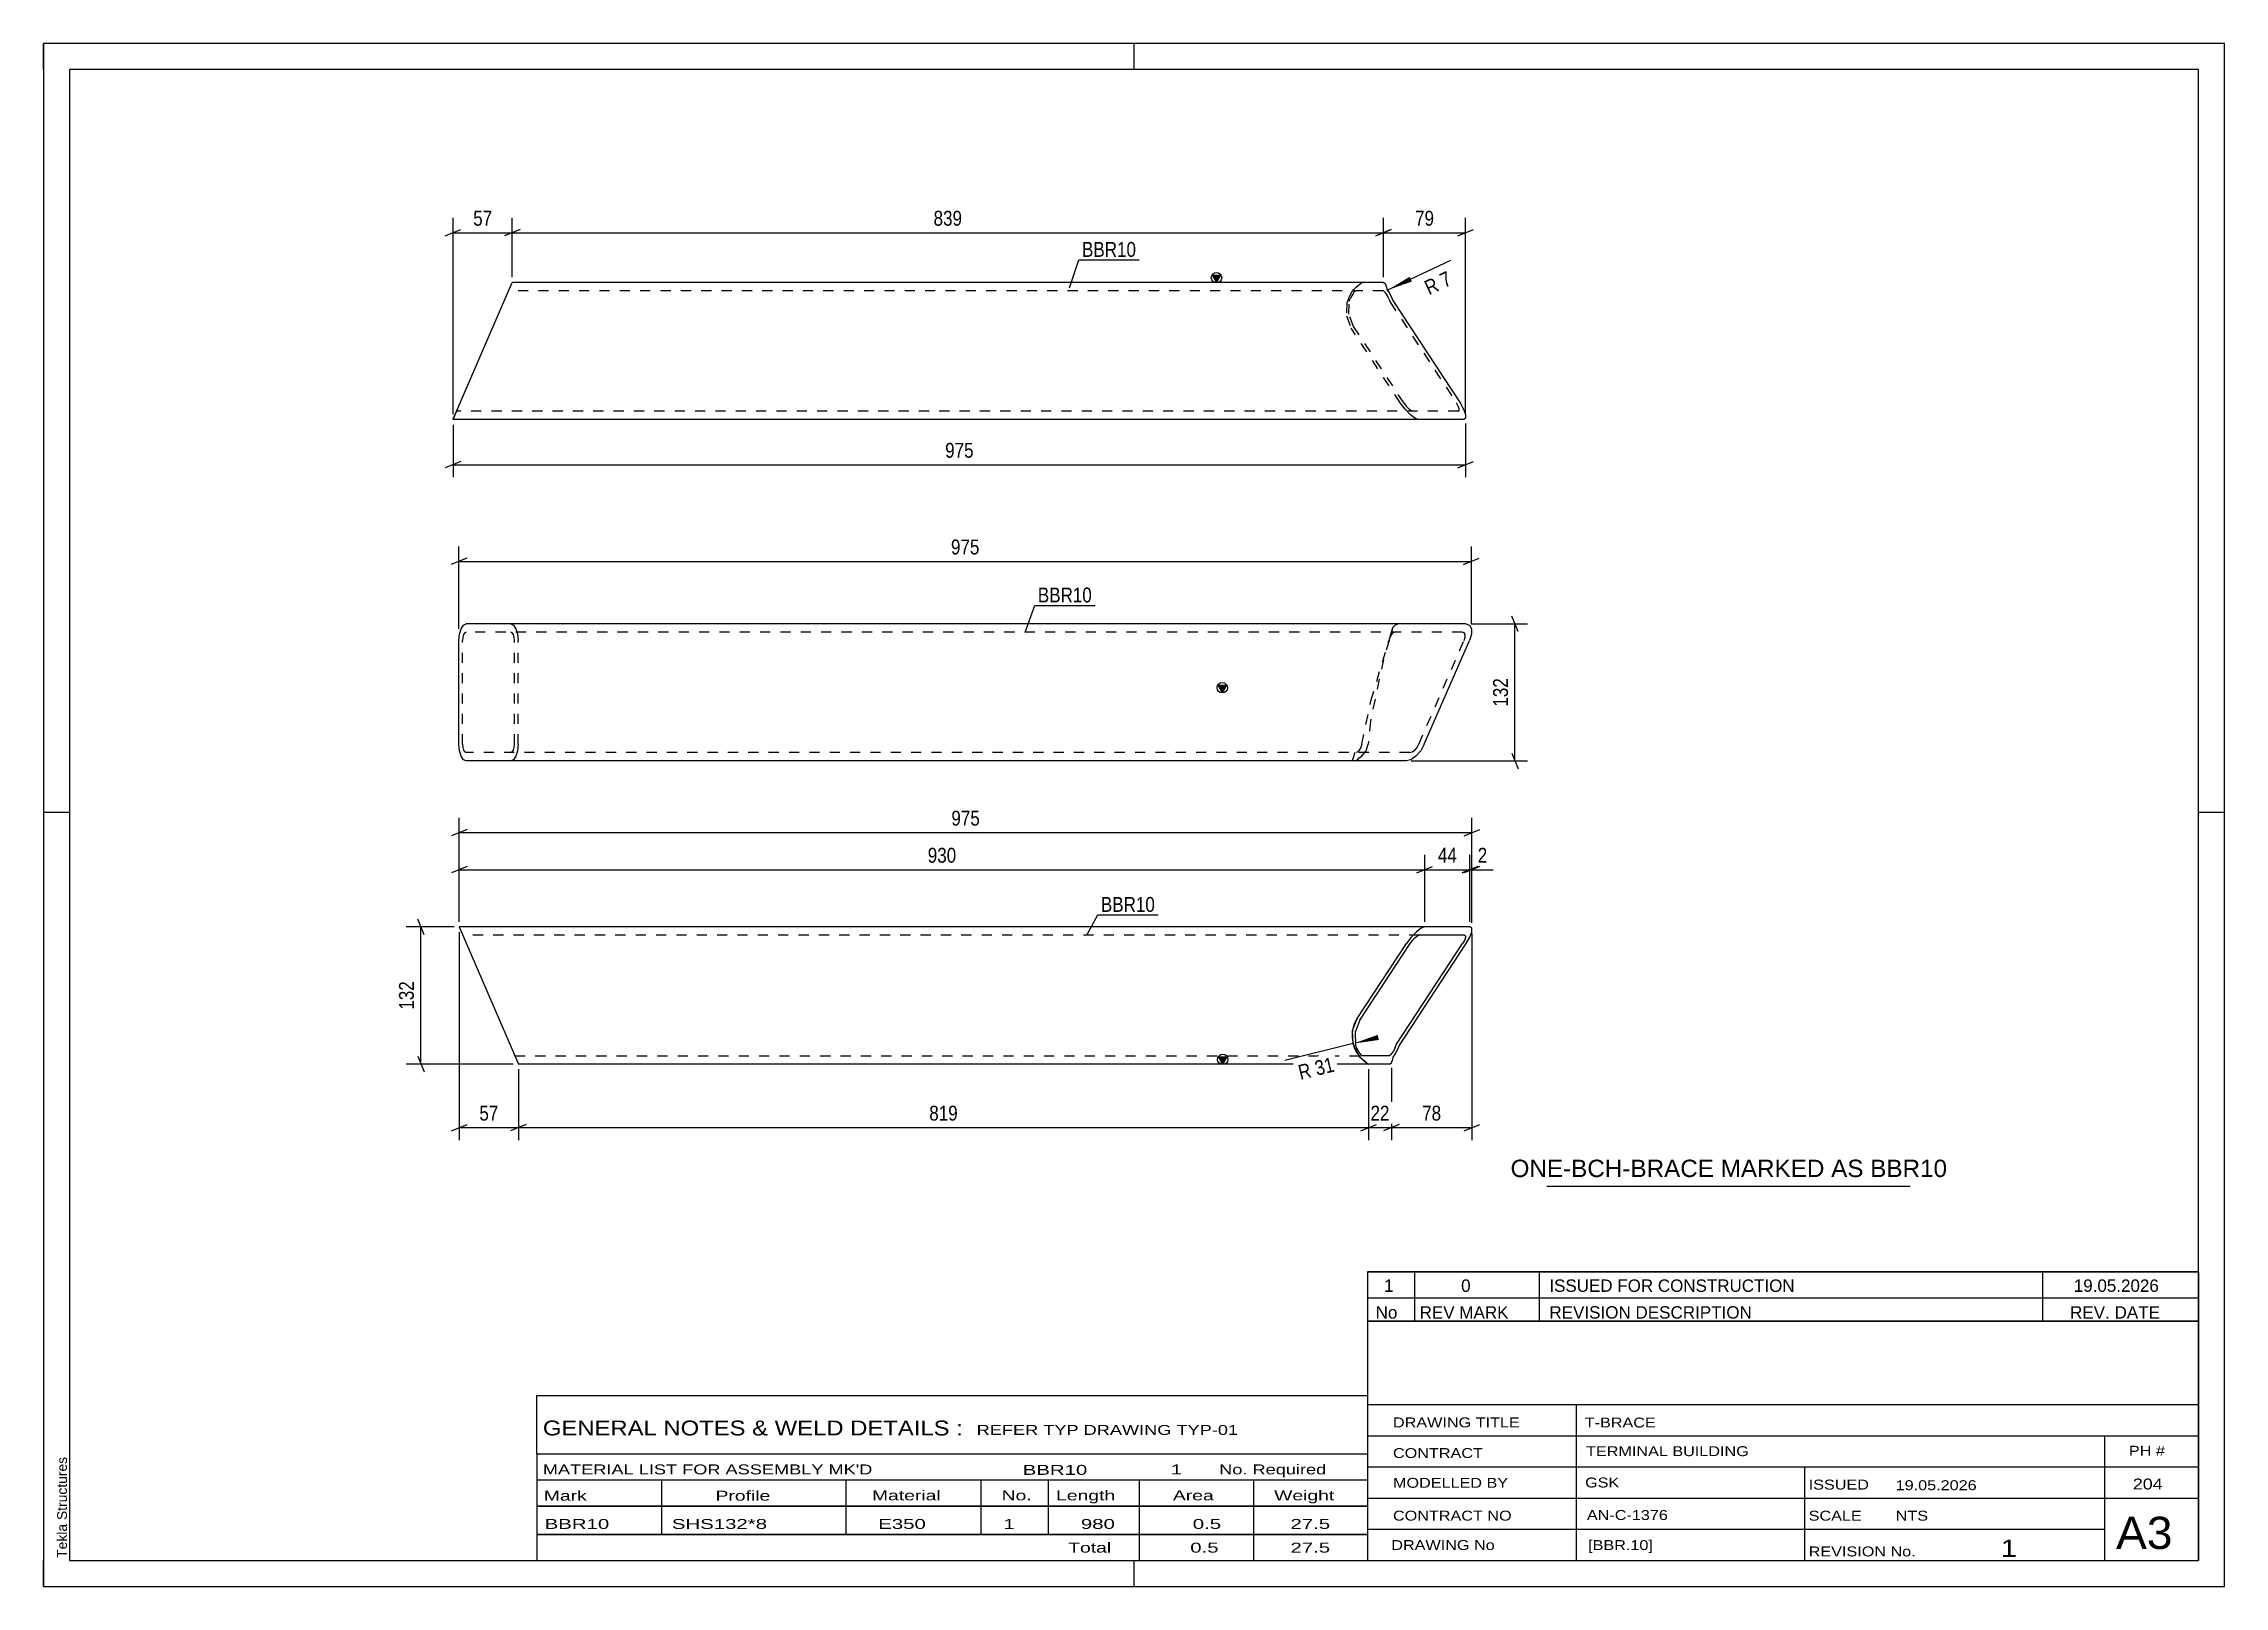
# Model space of a CAD drawing. Header units: millimetres. Extents: x 0 to 420, y 0 to 297.
import ezdxf

# ---------------------------------------------------------------- set-up
doc = ezdxf.new("R2010")
doc.units = ezdxf.units.MM
doc.linetypes.add('DXK_LINE_DOT2', pattern=[3.9198, 1.9599, -1.9599])
doc.styles.add('Arial', font='ARIAL.TTF', dxfattribs={"height": 0.2})
doc.styles.add('Arial Narrow', font='ARIALN.TTF', dxfattribs={"height": 0.2})

# ---------------------------------------------------------------- blocks, each defined once
blk = doc.blocks.new('Unknown-491737406-1161')
at = {"color": 5, "linetype": 'Continuous'}
for p, q in [((420, 297), (0, 297)), ((0, 297), (0, 0)), ((0, 292), (0, 297)), ((210, 292), (210, 297)), ((420, 0), (420, 297)), ((415, 292), (5, 292)), ((5, 292), (5, 5)), ((415, 5), (415, 292)), ((5, 149), (0, 149)), ((420, 149), (415, 149)), ((0, 0), (0, 5)), ((5, 5), (415, 5)), ((210, 0), (210, 5)), ((0, 0), (420, 0))]:
    blk.add_line(p, q, dxfattribs=at)
at = {"color": 174, "linetype": 'Continuous', "style": 'Arial'}
blk.add_text('Tekla Structures', height=1.9102, rotation=90, dxfattribs=at).set_placement((4.5, 5.5))
blk = doc.blocks.new('Unknown-491737406-3834')
at = {"color": 7, "linetype": 'Continuous'}
for p, q in [((255, 51.05), (255, 5)), ((255, 51.05), (415, 51.05)), ((415, 51), (415, 5)), ((255, 35), (415, 35)), ((295.14, 35), (295.14, 5)), ((255, 29), (415, 29)), ((397, 5.05), (397, 28.9)), ((255, 23), (415, 23)), ((339.14, 23), (339.14, 5)), ((255, 17), (415, 17)), ((255, 11), (397, 11)), ((255, 5), (415, 5))]:
    blk.add_line(p, q, dxfattribs=at)
at = {"color": 7, "style": 'Arial Narrow'}
for s, height, width, p in [('DRAWING TITLE', 1.9089, 1.425378, (259.88, 30.61)), ('T-BRACE', 1.909, 1.425378, (296.81, 30.59)), ('CONTRACT', 1.909, 1.425378, (259.88, 24.71)), ('TERMINAL BUILDING', 1.9089, 1.425378, (297.06, 25.07)), ('MODELLED BY', 1.9089, 1.425378, (259.88, 18.98)), ('GSK', 1.909, 1.425378, (296.88, 19.04)), ('ISSUED', 1.909, 1.425378, (339.94, 18.64)), ('19.05.2026', 1.909, 1.425378, (356.69, 18.52)), ('CONTRACT NO', 1.9089, 1.425378, (259.88, 12.66)), ('AN-C-1376', 1.909, 1.425378, (297.23, 12.78)), ('SCALE', 1.909, 1.425378, (339.94, 12.65)), ('A3', 6.204, 1.25, (399.14, 7.2)), ('DRAWING No', 1.909, 1.425378, (259.56, 7)), ('[BBR.10]', 1.909, 1.425378, (297.46, 6.99)), ('1', 3.34, 1.5, (376.91, 5.68)), ('REVISION No.', 1.9089, 1.425378, (339.94, 5.77))]:
    blk.add_text(s, height=height, dxfattribs=dict(at, width=width)).set_placement(p)
at = {"color": 7, "linetype": 'Continuous', "style": 'Arial Narrow'}
for s, height, width, p in [('PH #', 1.909, 1.43, (401.6, 25.15)), ('204', 2.1, 1.43, (402.37, 18.65)), ('NTS', 1.909, 1.425378, (356.7, 12.65))]:
    blk.add_text(s, height=height, dxfattribs=dict(at, width=width)).set_placement(p)
blk = doc.blocks.new('Unknown-491737406-3835')
at = {"color": 7, "linetype": 'Continuous'}
for p, q in [((95, 36.75), (255, 36.75)), ((95, 25.5), (95, 36.75)), ((255, 36.75), (255, 25.5)), ((95, 25.5), (255, 25.5)), ((95, 25.5), (95, 20.5)), ((255, 25.5), (255, 20.5)), ((95, 20.5), (255, 20.5)), ((95, 20.5), (95, 15.5)), ((119, 20.5), (119, 15.5)), ((154.5, 20.5), (154.5, 15.5)), ((180.5, 20.5), (180.5, 15.5)), ((193.5, 20.5), (193.5, 15.5)), ((211, 20.5), (211, 15.5)), ((233, 20.5), (233, 15.5)), ((255, 20.5), (255, 15.5)), ((95, 15.5), (255, 15.5)), ((95, 15.45), (95, 10.05)), ((95, 15.45), (255, 15.45)), ((119, 15.5), (119, 10)), ((154.5, 15.5), (154.5, 10)), ((180.5, 15.5), (180.5, 10)), ((193.5, 15.5), (193.5, 10)), ((211, 15.5), (211, 10)), ((233, 15.5), (233, 10)), ((255, 15.45), (255, 10.05)), ((95, 10.05), (255, 10.05)), ((95, 10), (255, 10)), ((95, 10), (95, 5)), ((211, 10), (211, 5)), ((233, 10), (233, 5)), ((255, 10), (255, 5)), ((95, 5), (255, 5))]:
    blk.add_line(p, q, dxfattribs=at)
at = {"color": 7, "style": 'Arial Narrow'}
for s, height, width, p in [('GENERAL NOTES & WELD DETAILS :', 2.8633, 1.4, (96.15, 29.06)), ('REFER TYP DRAWING TYP-01', 1.9089, 1.6, (179.7, 29.16)), ("MATERIAL LIST FOR ASSEMBLY MK'D", 1.9089, 1.6, (96.15, 21.56)), ('BBR10', 1.909, 1.794707, (188.57, 21.47)), ('1', 1.91, 1.794707, (217.08, 21.56)), ('No. Required', 1.9089, 1.6, (226.41, 21.56)), ('Mark', 1.909, 1.7, (96.34, 16.5)), ('Profile', 1.909, 1.7, (129.41, 16.5)), ('Material', 1.909, 1.7, (159.54, 16.56)), ('No.', 1.909, 1.7, (184.5, 16.56)), ('Length', 1.909, 1.7, (195, 16.56)), ('Area', 1.909, 1.7, (217.5, 16.56)), ('Weight', 1.909, 1.7, (237, 16.56))]:
    blk.add_text(s, height=height, dxfattribs=dict(at, width=width)).set_placement(p)
at = {"color": 7, "linetype": 'Continuous', "style": 'Arial Narrow'}
for s, height, width, p in [('BBR10', 1.909, 1.794707, (96.5, 11.06)), ('SHS132*8', 1.909, 1.794707, (121, 11.06)), ('E350', 1.909, 1.794707, (160.74, 11.06)), ('1', 1.91, 1.794707, (184.86, 11.06)), ('980', 1.909, 1.794707, (199.77, 11.06)), ('0.5', 1.909, 1.794707, (221.32, 11.06)), ('27.5', 1.909, 1.794707, (240.14, 11.06)), ('Total', 1.909, 1.7, (197.33, 6.5)), ('0.5', 1.909, 1.794707, (220.83, 6.5)), ('27.5', 1.909, 1.794707, (240.14, 6.5))]:
    blk.add_text(s, height=height, dxfattribs=dict(at, width=width)).set_placement(p)
blk = doc.blocks.new('Unknown-491737406-3836')
at = {"color": 7, "linetype": 'Continuous'}
for p, q in [((255, 60.55), (415, 60.55)), ((415, 60.55), (255, 60.55)), ((255, 60.55), (255, 55.55)), ((264, 60.55), (264, 55.55)), ((288, 60.55), (288, 55.55)), ((385, 60.55), (385, 55.55)), ((415, 60.55), (415, 55.55)), ((255, 55.55), (415, 55.55)), ((255, 55.55), (255, 51.05)), ((255, 55.55), (415, 55.55)), ((264, 55.55), (264, 51.05)), ((288, 55.55), (288, 51.05)), ((385, 55.55), (385, 51.05)), ((415, 55.55), (415, 51.05)), ((415, 51.05), (255, 51.05))]:
    blk.add_line(p, q, dxfattribs=at)
at = {"color": 7, "linetype": 'Continuous', "style": 'Arial Narrow'}
for s, height, width, p in [('1', 2.39, 1.196471, (258.16, 56.7)), ('0', 2.39, 1.196471, (273, 56.7)), ('ISSUED FOR CONSTRUCTION', 2.3861, 1.196471, (290, 56.7)), ('19.05.2026', 2.386, 1.196471, (391, 56.7)), ('No', 2.386, 1.2, (256.54, 51.55)), ('REV MARK', 2.386, 1.2, (265, 51.55)), ('REVISION DESCRIPTION', 2.3861, 1.2, (290, 51.55)), ('REV. DATE', 2.386, 1.2, (390.28, 51.55))]:
    blk.add_text(s, height=height, dxfattribs=dict(at, width=width)).set_placement(p)
blk = doc.blocks.new('Unknown-491737406-3837')
at = {"color": 7, "linetype": 'Continuous'}
blk.add_line((289.5, 77.05), (359.5, 77.05), dxfattribs=at)
at = {"color": 7, "style": 'Arial'}
blk.add_text('ONE-BCH-BRACE MARKED AS BBR10', height=3.3428, dxfattribs=at).set_placement((282.52, 78.8))
blk = doc.blocks.new('Part-491737406-1532 - 1526')
at = {"linetype": 'Continuous'}
blk.add_hatch(color=2, dxfattribs=at).paths.add_polyline_path([(227.09, 100.56), (226.29, 101.96), (227.89, 101.96)])
at = {"color": 2, "linetype": 'Continuous'}
for p, q in [((80.06, 126.96), (91.45, 100.56)), ((274.7, 126.96), (80.06, 126.96)), ((264.39, 126.02), (263.4, 124.98)), ((265.3, 126.71), (264.39, 126.02)), ((265.99, 126.96), (265.3, 126.71)), ((274.69, 124.98), (275.07, 126.02)), ((275.08, 126.71), (274.7, 126.96)), ((275.07, 126.02), (275.08, 126.71)), ((253.01, 109.35), (262.49, 123.76)), ((253.5, 109.03), (263.19, 123.76)), ((260.55, 104.39), (273.29, 123.76)), ((261.04, 104.07), (273.99, 123.76)), ((263.4, 124.98), (262.49, 123.76)), ((263.19, 123.76), (263.64, 124.37)), ((263.64, 124.37), (264.14, 124.89)), ((264.14, 124.89), (264.59, 125.24)), ((264.59, 125.24), (264.94, 125.36)), ((273.65, 125.36), (264.94, 125.36)), ((273.64, 124.37), (273.29, 123.76)), ((273.83, 124.89), (273.64, 124.37)), ((273.65, 125.36), (273.84, 125.24)), ((273.84, 125.24), (273.83, 124.89)), ((273.99, 123.76), (274.69, 124.98)), ((252.1, 107.02), (253.01, 109.35)), ((252.19, 104.47), (252.1, 107.02)), ((253.5, 109.03), (252.58, 106.7)), ((252.58, 106.7), (252.68, 104.15)), ((227.09, 100.56), (226.29, 101.96)), ((226.29, 101.96), (227.89, 101.96)), ((227.89, 101.96), (227.09, 100.56)), ((252.52, 103.76), (252.19, 104.47)), ((252.52, 103.76), (253.13, 102.53)), ((252.68, 104.15), (252.86, 103.76)), ((253.16, 103.15), (252.86, 103.76)), ((253.13, 102.53), (253.46, 101.97)), ((253.47, 102.63), (253.16, 103.15)), ((253.46, 101.97), (253.99, 101.5)), ((253.74, 102.28), (253.47, 102.63)), ((253.93, 102.16), (253.74, 102.28)), ((259.16, 102.16), (253.93, 102.16)), ((253.99, 101.5), (254.81, 100.8)), ((254.81, 100.8), (255.18, 100.56)), ((259.34, 102.28), (259.16, 102.16)), ((259.22, 100.56), (259.57, 100.8)), ((259.68, 102.63), (259.34, 102.28)), ((259.57, 100.8), (259.86, 101.5)), ((260.02, 103.15), (259.68, 102.63)), ((259.86, 101.5), (259.92, 101.87)), ((259.92, 101.87), (260.34, 102.53)), ((260.31, 103.76), (260.02, 103.15)), ((260.31, 103.76), (260.55, 104.39)), ((260.34, 102.53), (260.92, 103.76)), ((260.92, 103.76), (261.04, 104.07)), ((259.22, 100.56), (91.45, 100.56))]:
    blk.add_line(p, q, dxfattribs=at)
at = {"color": 7, "linetype": 'DXK_LINE_DOT2'}
for p, q in [((264.94, 125.36), (80.75, 125.36)), ((90.76, 102.16), (90.71, 102.28)), ((90.76, 102.16), (253.93, 102.16))]:
    blk.add_line(p, q, dxfattribs=at)
at = {"color": 2, "linetype": 'Continuous'}
blk.add_circle((227.09, 101.46), 1, dxfattribs=at)
blk = doc.blocks.new('Part-491737406-1708 - 1702')
at = {"linetype": 'Continuous'}
blk.add_hatch(color=2, dxfattribs=at).paths.add_polyline_path([(227.01, 172.11), (226.21, 173.51), (227.81, 173.51)])
at = {"color": 2, "linetype": 'Continuous'}
for p, q in [((80.39, 184.37), (80.84, 185.06)), ((80.84, 185.06), (81.37, 185.31)), ((273.91, 185.31), (81.37, 185.31)), ((273.91, 185.31), (274.61, 185.06)), ((274.61, 185.06), (274.99, 184.37)), ((79.99, 182.11), (80.09, 183.33)), ((79.99, 162.11), (79.99, 182.11)), ((80.09, 183.33), (80.39, 184.37)), ((265.91, 162.11), (274.62, 182.11)), ((275, 183.33), (274.62, 182.11)), ((274.99, 184.37), (275, 183.33)), ((227.01, 172.11), (226.21, 173.51)), ((226.21, 173.51), (227.81, 173.51)), ((227.81, 173.51), (227.01, 172.11)), ((80.09, 160.88), (79.99, 162.11)), ((80.39, 159.84), (80.09, 160.88)), ((80.84, 159.15), (80.39, 159.84)), ((264.31, 159.84), (263.32, 159.15)), ((265.22, 160.88), (264.31, 159.84)), ((265.91, 162.11), (265.22, 160.88)), ((81.37, 158.91), (80.84, 159.15)), ((262.41, 158.91), (81.37, 158.91)), ((263.32, 159.15), (262.41, 158.91))]:
    blk.add_line(p, q, dxfattribs=at)
at = {"color": 7, "linetype": 'DXK_LINE_DOT2'}
for p, q in [((89.99, 185.31), (90.52, 185.06)), ((90.52, 185.06), (90.97, 184.37)), ((259.84, 184.62), (260.27, 185.06)), ((260.27, 185.06), (260.84, 185.31)), ((80.73, 182.72), (80.68, 182.11)), ((80.68, 162.11), (80.68, 182.11)), ((80.88, 183.24), (80.73, 182.72)), ((81.1, 183.58), (80.88, 183.24)), ((81.37, 183.71), (81.1, 183.58)), ((273.22, 183.71), (81.37, 183.71)), ((90.25, 183.58), (89.99, 183.71)), ((90.48, 183.24), (90.25, 183.58)), ((90.63, 182.72), (90.48, 183.24)), ((90.68, 182.11), (90.63, 182.72)), ((90.68, 162.11), (90.68, 182.11)), ((90.97, 184.37), (91.27, 183.33)), ((91.27, 183.33), (91.37, 182.11)), ((91.37, 162.11), (91.37, 182.11)), ((255.63, 170.46), (259.08, 182.11)), ((259.14, 182.11), (258.06, 178.46)), ((259.26, 182.72), (259.08, 182.11)), ((259.14, 182.11), (259.49, 183.33)), ((259.84, 184.62), (259.26, 182.72)), ((259.6, 183.24), (259.26, 182.72)), ((259.49, 183.33), (259.78, 184.37)), ((259.94, 183.58), (259.6, 183.24)), ((259.78, 184.37), (259.84, 184.62)), ((260.23, 183.71), (259.94, 183.58)), ((264.86, 162.11), (273.57, 182.11)), ((273.56, 183.58), (273.22, 183.71)), ((273.76, 183.24), (273.56, 183.58)), ((273.57, 182.11), (273.76, 182.72)), ((273.76, 182.72), (273.76, 183.24)), ((258.06, 178.46), (255.53, 166.6)), ((253.85, 162.11), (255.63, 170.46)), ((255.53, 166.6), (255.1, 162.11)), ((80.68, 162.11), (80.73, 161.49)), ((80.73, 161.49), (80.88, 160.97)), ((80.88, 160.97), (81.1, 160.63)), ((81.1, 160.63), (81.37, 160.51)), ((263.11, 160.51), (81.37, 160.51)), ((89.99, 160.51), (90.25, 160.63)), ((90.25, 160.63), (90.48, 160.97)), ((90.48, 160.97), (90.63, 161.49)), ((90.97, 159.84), (90.52, 159.15)), ((90.63, 161.49), (90.68, 162.11)), ((91.27, 160.88), (90.97, 159.84)), ((91.37, 162.11), (91.27, 160.88)), ((252.51, 160.51), (252.02, 158.91)), ((253.08, 160.63), (252.78, 160.51)), ((253.39, 160.97), (253.08, 160.63)), ((253.38, 159.52), (253.91, 159.84)), ((253.66, 161.49), (253.39, 160.97)), ((253.85, 162.11), (253.66, 161.49)), ((253.91, 159.84), (254.73, 160.88)), ((254.73, 160.88), (255.1, 162.11)), ((263.11, 160.51), (263.56, 160.63)), ((263.56, 160.63), (264.06, 160.97)), ((264.06, 160.97), (264.51, 161.49)), ((264.51, 161.49), (264.86, 162.11)), ((90.52, 159.15), (89.99, 158.91)), ((252.44, 158.91), (253.05, 159.15)), ((253.05, 159.15), (253.38, 159.52))]:
    blk.add_line(p, q, dxfattribs=at)
at = {"color": 2, "linetype": 'Continuous'}
blk.add_circle((227.01, 173.01), 1, dxfattribs=at)
blk = doc.blocks.new('Part-491737406-1267 - 1249')
at = {"linetype": 'Continuous'}
blk.add_hatch(color=2, dxfattribs=at).paths.add_polyline_path([(225.89, 251.04), (225.09, 252.44), (226.69, 252.44)])
at = {"color": 2, "linetype": 'Continuous'}
for p, q in [((225.89, 251.04), (225.09, 252.44)), ((225.09, 252.44), (226.69, 252.44)), ((226.69, 252.44), (225.89, 251.04)), ((80.24, 227.84), (90.25, 251.04)), ((258.02, 251.04), (90.25, 251.04)), ((258.02, 251.04), (258.37, 250.8)), ((258.37, 250.8), (258.65, 250.1)), ((258.65, 250.1), (258.71, 249.73)), ((258.71, 249.73), (259.14, 249.07)), ((259.14, 249.07), (259.72, 247.84)), ((259.72, 247.84), (259.84, 247.53)), ((259.84, 247.53), (272.79, 227.84)), ((78.86, 224.64), (80.24, 227.84)), ((272.79, 227.84), (273.49, 226.62)), ((273.5, 224.64), (78.86, 224.64)), ((273.49, 226.62), (273.87, 225.58)), ((273.87, 224.88), (273.5, 224.64)), ((273.87, 225.58), (273.87, 224.88))]:
    blk.add_line(p, q, dxfattribs=at)
at = {"color": 7, "linetype": 'DXK_LINE_DOT2'}
for p, q in [((89.35, 248.97), (89.4, 249.07)), ((89.5, 249.32), (89.56, 249.44)), ((257.96, 249.44), (89.56, 249.44)), ((251.31, 247.84), (250.99, 247.13)), ((251.31, 247.84), (251.92, 249.07)), ((251.47, 247.45), (251.65, 247.84)), ((251.96, 248.45), (251.65, 247.84)), ((251.92, 249.07), (252.26, 249.63)), ((252.27, 248.97), (251.96, 248.45)), ((252.26, 249.63), (252.79, 250.1)), ((252.27, 248.97), (252.34, 249.07)), ((252.34, 249.07), (252.54, 249.32)), ((252.54, 249.32), (252.72, 249.44)), ((252.79, 250.1), (253.61, 250.8)), ((253.61, 250.8), (253.98, 251.04)), ((258.13, 249.32), (257.96, 249.44)), ((258.48, 248.97), (258.13, 249.32)), ((258.82, 248.45), (258.48, 248.97)), ((259.1, 247.84), (258.82, 248.45)), ((259.1, 247.84), (259.35, 247.21)), ((250.99, 247.13), (250.9, 244.58)), ((250.9, 244.58), (251.81, 242.25)), ((251.38, 244.9), (251.47, 247.45)), ((252.29, 242.57), (251.38, 244.9)), ((259.35, 247.21), (272.09, 227.84)), ((261.29, 227.84), (251.81, 242.25)), ((261.98, 227.84), (252.29, 242.57)), ((78.97, 224.88), (80.24, 227.84)), ((262.2, 226.62), (261.29, 227.84)), ((261.98, 227.84), (262.44, 227.23)), ((262.44, 227.23), (262.93, 226.71)), ((272.44, 227.23), (272.09, 227.84)), ((272.63, 226.71), (272.44, 227.23)), ((272.45, 226.24), (79.55, 226.24)), ((263.18, 225.58), (262.2, 226.62)), ((262.93, 226.71), (263.05, 226.62)), ((263.05, 226.62), (263.39, 226.36)), ((264.09, 224.88), (263.18, 225.58)), ((263.39, 226.36), (263.73, 226.24)), ((264.79, 224.64), (264.09, 224.88)), ((272.45, 226.24), (272.63, 226.36)), ((272.63, 226.36), (272.63, 226.71))]:
    blk.add_line(p, q, dxfattribs=at)
at = {"color": 2, "linetype": 'Continuous'}
blk.add_circle((225.89, 251.94), 1, dxfattribs=at)
blk = doc.blocks.new('StraightDimension-491737406-3006 - 1526')
at = {"color": 7, "linetype": 'Continuous'}
for p, q in [((80.06, 127.96), (80.06, 147.96)), ((275.08, 127.71), (275.08, 147.96)), ((81.56, 145.71), (78.56, 144.51)), ((80.06, 145.11), (275.08, 145.11)), ((273.58, 144.51), (276.58, 145.71))]:
    blk.add_line(p, q, dxfattribs=at)
at = {"color": 0}
blk.add_wipeout([(180.91, 145.86), (180.91, 150.06), (174.23, 150.06), (174.23, 145.86)], dxfattribs=at)
at = {"color": 3, "style": 'Arial Narrow'}
blk.add_text('975', height=2.863, dxfattribs=at).set_placement((174.83, 146.46))
blk = doc.blocks.new('StraightDimension-491737406-3190 - 1526')
at = {"color": 7, "linetype": 'Continuous'}
for p, q in [((80.06, 125.96), (80.06, 85.92)), ((91.45, 99.56), (91.45, 85.92)), ((78.56, 87.72), (81.56, 88.92)), ((80.06, 88.32), (91.45, 88.32)), ((92.95, 88.92), (89.95, 87.72))]:
    blk.add_line(p, q, dxfattribs=at)
at = {"color": 0}
blk.add_wipeout([(88.19, 89.07), (88.19, 93.27), (83.33, 93.27), (83.33, 89.07)], dxfattribs=at)
at = {"color": 3, "style": 'Arial Narrow'}
blk.add_text('57', height=2.863, dxfattribs=at).set_placement((83.93, 89.67))
blk = doc.blocks.new('StraightDimension-491737406-3454 - 1526')
at = {"color": 7, "linetype": 'Continuous'}
for p, q in [((274.7, 127.96), (274.7, 140.82)), ((275.08, 127.71), (275.08, 140.82)), ((273.2, 137.37), (276.2, 138.57)), ((276.58, 138.57), (273.58, 137.37)), ((274.7, 137.97), (275.08, 137.97))]:
    blk.add_line(p, q, dxfattribs=at)
at = {"color": 0}
blk.add_wipeout([(278.63, 138.72), (278.63, 142.92), (275.6, 142.92), (275.6, 138.72)], dxfattribs=at)
at = {"color": 7, "linetype": 'Continuous'}
blk.add_line((275.08, 137.97), (279.15, 137.97), dxfattribs=at)
blk.add_line((275.08, 137.97), (279.15, 137.97), dxfattribs=at)
at = {"color": 3, "style": 'Arial Narrow'}
blk.add_text('2', height=2.86, dxfattribs=at).set_placement((276.2, 139.32))
blk = doc.blocks.new('StraightDimension-491737406-3455 - 1526')
at = {"color": 7, "linetype": 'Continuous'}
for p, q in [((265.99, 127.96), (265.99, 140.82)), ((274.7, 127.96), (274.7, 140.82)), ((264.49, 137.37), (267.49, 138.57)), ((265.99, 137.97), (274.7, 137.97)), ((276.2, 138.57), (273.2, 137.37))]:
    blk.add_line(p, q, dxfattribs=at)
at = {"color": 0}
blk.add_wipeout([(272.77, 138.72), (272.77, 142.92), (267.92, 142.92), (267.92, 138.72)], dxfattribs=at)
at = {"color": 3, "style": 'Arial Narrow'}
blk.add_text('44', height=2.863, dxfattribs=at).set_placement((268.52, 139.32))
blk = doc.blocks.new('RadiusDimension-491737406-3184 - 1526')
at = {"linetype": 'Continuous'}
blk.add_hatch(color=7, dxfattribs=at).paths.add_polyline_path([(257.16, 105.19), (252.19, 104.48), (256.92, 106.17)])
at = {"color": 7, "linetype": 'Continuous'}
blk.add_line((252.19, 104.48), (239.04, 101.24), dxfattribs=at)
blk.add_arc((258.2, 105.97), 6.2, 146.9276, 240.8001, dxfattribs=at)
at = {"color": 0}
blk.add_wipeout([(249.53, 98.73), (248.52, 102.8), (240.61, 100.85), (241.62, 96.78)], dxfattribs=at)
at = {"color": 3, "style": 'Arial Narrow'}
blk.add_text('R 31', height=2.863, rotation=13.8656, dxfattribs=at).set_placement((242.06, 97.5))
blk = doc.blocks.new('StraightDimension-491737406-3187 - 1526')
at = {"color": 7, "linetype": 'Continuous'}
for p, q in [((275.08, 125.71), (275.08, 85.92)), ((259.57, 99.8), (259.57, 85.92)), ((261.07, 88.92), (258.07, 87.72)), ((259.57, 88.32), (275.08, 88.32)), ((273.58, 87.72), (276.58, 88.92))]:
    blk.add_line(p, q, dxfattribs=at)
at = {"color": 0}
blk.add_wipeout([(269.75, 89.07), (269.75, 93.27), (264.9, 93.27), (264.9, 89.07)], dxfattribs=at)
at = {"color": 3, "style": 'Arial Narrow'}
blk.add_text('78', height=2.863, dxfattribs=at).set_placement((265.5, 89.67))
blk = doc.blocks.new('StraightDimension-491737406-3188 - 1526')
at = {"color": 7, "linetype": 'Continuous'}
for p, q in [((255.18, 99.56), (255.18, 85.92)), ((259.57, 99.8), (259.57, 85.92)), ((253.68, 87.72), (256.68, 88.92)), ((255.18, 88.32), (259.57, 88.32)), ((261.07, 88.92), (258.07, 87.72))]:
    blk.add_line(p, q, dxfattribs=at)
at = {"color": 0}
blk.add_wipeout([(259.8, 89.07), (259.8, 93.27), (254.95, 93.27), (254.95, 89.07)], dxfattribs=at)
at = {"color": 3, "style": 'Arial Narrow'}
blk.add_text('22', height=2.863, dxfattribs=at).set_placement((255.55, 89.67))
blk = doc.blocks.new('StraightDimension-491737406-3189 - 1526')
at = {"color": 7, "linetype": 'Continuous'}
for p, q in [((91.45, 99.56), (91.45, 85.92)), ((255.18, 99.56), (255.18, 85.92)), ((92.95, 88.92), (89.95, 87.72)), ((91.45, 88.32), (255.18, 88.32)), ((253.68, 87.72), (256.68, 88.92))]:
    blk.add_line(p, q, dxfattribs=at)
at = {"color": 0}
blk.add_wipeout([(176.66, 89.07), (176.66, 93.27), (169.97, 93.27), (169.97, 89.07)], dxfattribs=at)
at = {"color": 3, "style": 'Arial Narrow'}
blk.add_text('819', height=2.863, dxfattribs=at).set_placement((170.57, 89.67))
blk = doc.blocks.new('StraightDimension-491737406-3310 - 1526')
at = {"color": 7, "linetype": 'Continuous'}
for p, q in [((79.06, 126.96), (69.81, 126.96)), ((73.26, 125.46), (72.06, 128.46)), ((72.66, 100.56), (72.66, 126.96)), ((72.06, 102.06), (73.26, 99.06)), ((90.45, 100.56), (69.81, 100.56))]:
    blk.add_line(p, q, dxfattribs=at)
at = {"color": 0}
blk.add_wipeout([(71.91, 117.1), (67.71, 117.1), (67.71, 110.42), (71.91, 110.42)], dxfattribs=at)
at = {"color": 3, "style": 'Arial Narrow'}
blk.add_text('132', height=2.863, rotation=90.0002, dxfattribs=at).set_placement((71.31, 111.02))
blk = doc.blocks.new('StraightDimension-491737406-3456 - 1526')
at = {"color": 7, "linetype": 'Continuous'}
for p, q in [((80.06, 127.96), (80.06, 140.82)), ((265.99, 127.96), (265.99, 140.82)), ((81.56, 138.57), (78.56, 137.37)), ((80.06, 137.97), (265.99, 137.97)), ((264.49, 137.37), (267.49, 138.57))]:
    blk.add_line(p, q, dxfattribs=at)
at = {"color": 0}
blk.add_wipeout([(176.37, 138.72), (176.37, 142.92), (169.68, 142.92), (169.68, 138.72)], dxfattribs=at)
at = {"color": 3, "style": 'Arial Narrow'}
blk.add_text('930', height=2.863, dxfattribs=at).set_placement((170.28, 139.32))
blk = doc.blocks.new('StraightDimension-491737406-3283 - 1702')
at = {"color": 7, "linetype": 'Continuous'}
for p, q in [((81.49, 197.92), (78.49, 196.72)), ((79.99, 184.33), (79.99, 200.17)), ((273.49, 196.72), (276.49, 197.92)), ((274.99, 185.37), (274.99, 200.17)), ((79.99, 197.32), (274.99, 197.32))]:
    blk.add_line(p, q, dxfattribs=at)
at = {"color": 0}
blk.add_wipeout([(180.83, 198.07), (180.83, 202.27), (174.15, 202.27), (174.15, 198.07)], dxfattribs=at)
at = {"color": 3, "style": 'Arial Narrow'}
blk.add_text('975', height=2.863, dxfattribs=at).set_placement((174.75, 198.67))
blk = doc.blocks.new('StraightDimension-491737406-3298 - 1702')
at = {"color": 7, "linetype": 'Continuous'}
for p, q in [((274.91, 185.31), (285.77, 185.31)), ((283.97, 183.81), (282.77, 186.81)), ((283.37, 158.91), (283.37, 185.31)), ((282.77, 160.41), (283.97, 157.41)), ((263.41, 158.91), (285.77, 158.91))]:
    blk.add_line(p, q, dxfattribs=at)
at = {"color": 0}
blk.add_wipeout([(282.62, 175.45), (278.42, 175.45), (278.42, 168.76), (282.62, 168.76)], dxfattribs=at)
at = {"color": 3, "style": 'Arial Narrow'}
blk.add_text('132', height=2.863, rotation=90.0002, dxfattribs=at).set_placement((282.02, 169.36))
blk = doc.blocks.new('RadiusDimension-491737406-3002 - 1249')
at = {"linetype": 'Continuous'}
blk.add_hatch(color=7, dxfattribs=at).paths.add_polyline_path([(263.53, 251.21), (258.79, 249.53), (263.1, 252.12)])
at = {"color": 7, "linetype": 'Continuous'}
blk.add_line((258.79, 249.53), (271.05, 255.3), dxfattribs=at)
blk.add_arc((260.08, 250.14), 1.43, 181.5104, 228.9168, dxfattribs=at)
at = {"color": 0}
blk.add_wipeout([(272.27, 250.41), (270.48, 254.21), (264.77, 251.52), (266.56, 247.72)], dxfattribs=at)
at = {"color": 3, "style": 'Arial Narrow'}
blk.add_text('R 7', height=2.863, rotation=25.2159, dxfattribs=at).set_placement((266.84, 248.52))
blk = doc.blocks.new('StraightDimension-491737406-3330 - 1249')
at = {"color": 7, "linetype": 'Continuous'}
for p, q in [((77.36, 260), (80.36, 261.2)), ((78.86, 225.64), (78.86, 263.45)), ((78.86, 260.6), (90.25, 260.6)), ((91.75, 261.2), (88.75, 260)), ((90.25, 252.04), (90.25, 263.45))]:
    blk.add_line(p, q, dxfattribs=at)
at = {"color": 0}
blk.add_wipeout([(86.98, 261.35), (86.98, 265.55), (82.13, 265.55), (82.13, 261.35)], dxfattribs=at)
at = {"color": 3, "style": 'Arial Narrow'}
blk.add_text('57', height=2.863, dxfattribs=at).set_placement((82.73, 261.95))
blk = doc.blocks.new('StraightDimension-491737406-3328 - 1249')
at = {"color": 7, "linetype": 'Continuous'}
for p, q in [((259.55, 261.2), (256.55, 260)), ((258.05, 252.04), (258.05, 263.45)), ((258.05, 260.6), (273.87, 260.6)), ((272.37, 260), (275.37, 261.2)), ((273.87, 225.88), (273.87, 263.45))]:
    blk.add_line(p, q, dxfattribs=at)
at = {"color": 0}
blk.add_wipeout([(268.39, 261.35), (268.39, 265.55), (263.53, 265.55), (263.53, 261.35)], dxfattribs=at)
at = {"color": 3, "style": 'Arial Narrow'}
blk.add_text('79', height=2.863, dxfattribs=at).set_placement((264.13, 261.95))
blk = doc.blocks.new('StraightDimension-491737406-3329 - 1249')
at = {"color": 7, "linetype": 'Continuous'}
for p, q in [((91.75, 261.2), (88.75, 260)), ((90.25, 252.04), (90.25, 263.45)), ((90.25, 260.6), (258.05, 260.6)), ((256.55, 260), (259.55, 261.2)), ((258.05, 252.04), (258.05, 263.45))]:
    blk.add_line(p, q, dxfattribs=at)
at = {"color": 0}
blk.add_wipeout([(177.49, 261.35), (177.49, 265.55), (170.8, 265.55), (170.8, 261.35)], dxfattribs=at)
at = {"color": 3, "style": 'Arial Narrow'}
blk.add_text('839', height=2.863, dxfattribs=at).set_placement((171.4, 261.95))
blk = doc.blocks.new('StraightDimension-491737406-3368 - 1249')
at = {"color": 7, "linetype": 'Continuous'}
for p, q in [((78.86, 223.64), (78.86, 213.53)), ((273.87, 223.88), (273.87, 213.53)), ((80.36, 216.53), (77.36, 215.33)), ((78.86, 215.93), (273.87, 215.93)), ((272.37, 215.33), (275.37, 216.53))]:
    blk.add_line(p, q, dxfattribs=at)
at = {"color": 0}
blk.add_wipeout([(179.71, 216.68), (179.71, 220.88), (173.03, 220.88), (173.03, 216.68)], dxfattribs=at)
at = {"color": 3, "style": 'Arial Narrow'}
blk.add_text('975', height=2.863, dxfattribs=at).set_placement((173.63, 217.28))
blk = doc.blocks.new('Mark-491737406-1528 - 1526')
at = {"color": 0}
blk.add_wipeout([(214.03, 129.85), (214.03, 132.85), (203.62, 132.85), (203.62, 129.85)], dxfattribs=at)
blk.add_wipeout([(214.03, 129.85), (214.03, 132.85), (203.62, 132.85), (203.62, 129.85)], dxfattribs=at)
at = {"color": 30, "linetype": 'Continuous'}
for p, q in [((200.98, 125.48), (203.02, 129.25)), ((203.02, 129.25), (214.63, 129.25))]:
    blk.add_line(p, q, dxfattribs=at)
at = {"color": 3, "style": 'Arial Narrow'}
blk.add_text('BBR10', height=2.863, dxfattribs=at).set_placement((203.62, 129.85))
blk = doc.blocks.new('Mark-491737406-1704 - 1702')
at = {"color": 0}
blk.add_wipeout([(201.89, 189.42), (201.89, 192.42), (191.48, 192.42), (191.48, 189.42)], dxfattribs=at)
blk.add_wipeout([(201.89, 189.42), (201.89, 192.42), (191.48, 192.42), (191.48, 189.42)], dxfattribs=at)
at = {"color": 30, "linetype": 'Continuous'}
for p, q in [((189.02, 183.72), (190.88, 188.82)), ((190.88, 188.82), (202.49, 188.82))]:
    blk.add_line(p, q, dxfattribs=at)
at = {"color": 3, "style": 'Arial Narrow'}
blk.add_text('BBR10', height=2.863, dxfattribs=at).set_placement((191.48, 189.42))
blk = doc.blocks.new('Mark-491737406-1262 - 1249')
at = {"color": 0}
blk.add_wipeout([(210.4, 255.95), (210.4, 258.95), (199.99, 258.95), (199.99, 255.95)], dxfattribs=at)
blk.add_wipeout([(210.4, 255.95), (210.4, 258.95), (199.99, 258.95), (199.99, 255.95)], dxfattribs=at)
at = {"color": 30, "linetype": 'Continuous'}
for p, q in [((197.57, 249.99), (199.39, 255.35)), ((199.39, 255.35), (211, 255.35))]:
    blk.add_line(p, q, dxfattribs=at)
at = {"color": 3, "style": 'Arial Narrow'}
blk.add_text('BBR10', height=2.863, dxfattribs=at).set_placement((199.99, 255.95))

msp = doc.modelspace()

# ---------------------------------------------------------------- block references
for name in ['Unknown-491737406-1161', 'Part-491737406-1267 - 1249', 'Part-491737406-1708 - 1702', 'Part-491737406-1532 - 1526', 'Unknown-491737406-3837', 'Unknown-491737406-3836', 'Unknown-491737406-3834', 'Unknown-491737406-3835']:
    msp.add_blockref(name, (0, 0))

# ---------------------------------------------------------------- next in the draw order: block references
for name in ['StraightDimension-491737406-3330 - 1249', 'RadiusDimension-491737406-3002 - 1249', 'StraightDimension-491737406-3283 - 1702', 'StraightDimension-491737406-3006 - 1526', 'RadiusDimension-491737406-3184 - 1526']:
    msp.add_blockref(name, (0, 0))

# ---------------------------------------------------------------- next in the draw order: block references
for name in ['StraightDimension-491737406-3328 - 1249', 'Mark-491737406-1704 - 1702', 'StraightDimension-491737406-3298 - 1702', 'StraightDimension-491737406-3454 - 1526', 'StraightDimension-491737406-3190 - 1526']:
    msp.add_blockref(name, (0, 0))

# ---------------------------------------------------------------- next in the draw order: block references
for name in ['StraightDimension-491737406-3329 - 1249', 'StraightDimension-491737406-3368 - 1249', 'StraightDimension-491737406-3455 - 1526', 'StraightDimension-491737406-3187 - 1526']:
    msp.add_blockref(name, (0, 0))

# ---------------------------------------------------------------- next in the draw order: block references
for name in ['Mark-491737406-1262 - 1249', 'StraightDimension-491737406-3188 - 1526']:
    msp.add_blockref(name, (0, 0))

# ---------------------------------------------------------------- next in the draw order: block references
msp.add_blockref('StraightDimension-491737406-3189 - 1526', (0, 0))

# ---------------------------------------------------------------- next in the draw order: block references
msp.add_blockref('StraightDimension-491737406-3310 - 1526', (0, 0))

# ---------------------------------------------------------------- next in the draw order: block references
msp.add_blockref('StraightDimension-491737406-3456 - 1526', (0, 0))

# ---------------------------------------------------------------- next in the draw order: block references
msp.add_blockref('Mark-491737406-1528 - 1526', (0, 0))

doc.saveas('drawing.dxf')
